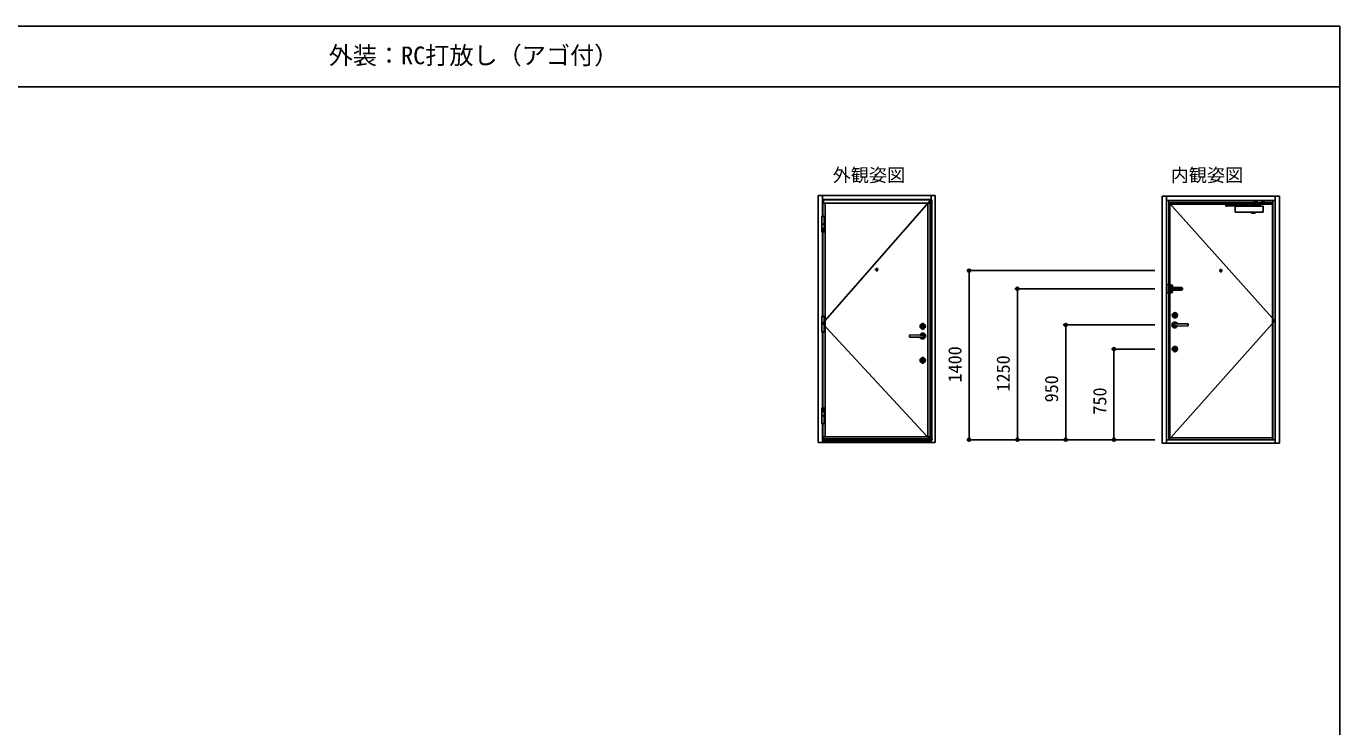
# Model space of a CAD drawing. Units: millimetres, scale not verified. Extents: x -438 to 438, y -339 to 336.
# Drawn here: x -107 to 438, y 21 to 311 of the extents above; entities that cross this region are included whole.
import ezdxf
from ezdxf.enums import TextEntityAlignment as Align

# ---------------------------------------------------------------- set-up
doc = ezdxf.new("R2010")
doc.units = ezdxf.units.MM
doc.header["$LTSCALE"] = 2
for name, color, linetype in [('0-1_USER1', 3, 'Continuous'), ('0-4_YKK_13', 4, 'Continuous'), ('0-5_YKK_A1', 4, 'Continuous'), ('0-6_YKK_D', 6, 'Continuous'), ('0-7_YKK_ZWAK', 7, 'Continuous')]:
    doc.layers.add(name, color=color, linetype=linetype)
doc.styles.add('ＭＳ ゴシック', font='')
doc.styles.get('ＭＳ ゴシック').set_extended_font_data('MS Gothic')

msp = doc.modelspace()

# ---------------------------------------------------------------- linework, layer by layer
at = {"layer": '0-4_YKK_13'}
for p, q in [((390.307, 236.986), (390.307, 236.786)), ((402.375, 237.036), (390.357, 237.036)), ((390.357, 236.736), (402.375, 236.736)), ((404.725, 237.545), (390.382, 237.548)), ((390.382, 237.548), (390.382, 237.323)), ((404.725, 237.32), (390.382, 237.323)), ((390.482, 237.561), (390.482, 237.641)), ((390.482, 237.641), (391.232, 237.641)), ((390.482, 237.561), (391.232, 237.561)), ((390.507, 237.036), (390.507, 237.311)), ((391.207, 237.311), (390.507, 237.311)), ((390.607, 237.706), (390.607, 237.731)), ((391.107, 237.706), (390.607, 237.706)), ((390.62, 237.548), (390.62, 237.561)), ((390.62, 237.311), (390.62, 237.323)), ((390.645, 237.641), (391.07, 237.641)), ((391.032, 236.661), (390.682, 236.661)), ((390.927, 237.641), (390.927, 237.706)), ((391.07, 237.641), (391.07, 237.706)), ((391.095, 237.548), (391.095, 237.561)), ((391.095, 237.311), (391.095, 237.32)), ((391.207, 237.036), (391.207, 237.311)), ((391.232, 237.561), (391.232, 237.641)), ((394.25, 236.663), (394.25, 234.113)), ((394.25, 236.663), (401.337, 236.663)), ((394.25, 236.605), (405.75, 236.605)), ((394.25, 234.171), (405.75, 234.171)), ((394.25, 234.113), (400.895, 234.113)), ((400.895, 233.713), (400.895, 234.171)), ((400.95, 236.661), (402.45, 236.661)), ((400.95, 236.661), (400.95, 236.605)), ((401.25, 237.116), (401.25, 237.036)), ((402.15, 237.116), (401.25, 237.116)), ((401.336, 236.661), (401.379, 236.736)), ((401.45, 237.321), (401.45, 237.116)), ((401.95, 237.166), (401.45, 237.166)), ((401.7, 237.321), (401.7, 237.216)), ((401.95, 237.321), (401.95, 237.116)), ((406.5, 238.963), (402, 238.963)), ((402, 238.783), (402, 238.963)), ((403.022, 238.783), (402, 238.783)), ((402.064, 236.661), (402.021, 236.736)), ((405.75, 236.663), (402.063, 236.663)), ((402.1, 238.783), (402.6, 238.783)), ((402.15, 237.116), (402.15, 237.036)), ((402.425, 236.786), (402.425, 236.986)), ((402.45, 236.661), (402.45, 236.605)), ((402.505, 233.713), (402.505, 234.171)), ((402.505, 234.113), (405.75, 234.113)), ((403.5, 237.833), (403.067, 238.754)), ((403.108, 238.848), (403.5, 238.013)), ((403.5, 237.833), (403.5, 238.013)), ((405, 238.013), (403.5, 238.013)), ((403.5, 237.833), (405, 237.833)), ((403.8, 238.013), (404.25, 238.013)), ((403.875, 237.308), (403.875, 237.228)), ((404.625, 237.308), (403.875, 237.308)), ((404.625, 237.228), (403.875, 237.228)), ((403.9, 237.833), (403.9, 237.558)), ((404.6, 237.558), (403.9, 237.558)), ((403.99, 237.558), (403.99, 237.545)), ((403.99, 237.32), (403.99, 237.308)), ((404, 237.163), (404.5, 237.163)), ((404.475, 238.088), (404.025, 238.088)), ((404.038, 237.228), (404.038, 237.163)), ((404.463, 237.228), (404.038, 237.228)), ((404.18, 237.228), (404.18, 237.163)), ((404.7, 238.013), (404.25, 238.013)), ((404.5, 237.163), (404.5, 237.138)), ((404.51, 237.558), (404.51, 237.545)), ((404.51, 237.32), (404.51, 237.308)), ((404.6, 237.833), (404.6, 237.558)), ((404.625, 237.308), (404.625, 237.228)), ((404.725, 237.545), (404.725, 237.32)), ((405.392, 238.848), (405, 238.013)), ((405, 237.833), (405.433, 238.754)), ((405, 237.833), (405, 238.013)), ((405.478, 238.783), (406.5, 238.783)), ((405.75, 236.663), (405.75, 234.113)), ((405.9, 238.783), (406.4, 238.783)), ((406.5, 238.783), (406.5, 238.963)), ((402.505, 233.713), (400.895, 233.713)), ((366.87, 203.088), (366.47, 203.088)), ((366.87, 201.538), (366.47, 201.538)), ((366.55, 203.688), (366.55, 201.238)), ((366.718, 203.688), (366.55, 203.688)), ((366.8, 203.316), (366.8, 201.608)), ((367.247, 202.663), (366.9, 202.663)), ((367.247, 202.263), (366.9, 202.263)), ((367.1, 203.812), (367.1, 201.113)), ((367.1, 203.138), (367.875, 203.138)), ((367.875, 201.788), (367.1, 201.788)), ((367.175, 203.388), (368.125, 203.388)), ((368.125, 201.538), (367.175, 201.538)), ((367.19, 202.463), (367.625, 202.463)), ((367.201, 203.1), (368.221, 203.1)), ((367.201, 203.1), (367.201, 202.925)), ((367.201, 202.925), (367.963, 202.925)), ((367.201, 202), (367.963, 202)), ((367.201, 201.825), (367.201, 202)), ((367.201, 201.825), (368.221, 201.825)), ((367.226, 202.463), (367.643, 202.463)), ((367.25, 202.925), (367.25, 202.895)), ((367.25, 202.895), (367.8, 202.895)), ((367.25, 201.825), (367.25, 201.788)), ((367.29, 202.485), (367.332, 202.485)), ((367.29, 202.44), (367.332, 202.44)), ((367.347, 203.1), (367.347, 202.925)), ((367.347, 202), (367.347, 201.825)), ((367.375, 202.08), (367.375, 202.03)), ((367.675, 202.08), (367.375, 202.08)), ((367.377, 202.573), (367.377, 202.53)), ((367.377, 202.352), (367.377, 202.395)), ((367.4, 202.238), (367.4, 202.688)), ((367.422, 202.573), (367.422, 202.53)), ((367.422, 202.352), (367.422, 202.395)), ((367.51, 202.485), (367.467, 202.485)), ((367.51, 202.44), (367.467, 202.44)), ((367.6, 203.763), (368.2, 203.763)), ((367.675, 202.895), (367.675, 202.845)), ((367.675, 202.08), (367.675, 202.03)), ((367.69, 203.763), (368.125, 203.763)), ((367.702, 203.1), (367.702, 202.925)), ((367.702, 202), (367.702, 201.825)), ((367.79, 203.785), (367.832, 203.785)), ((367.79, 203.74), (367.832, 203.74)), ((367.8, 202.925), (367.8, 202.895)), ((367.8, 202.03), (367.8, 202)), ((367.8, 201.825), (367.8, 201.788)), ((367.877, 203.873), (367.877, 203.83)), ((367.877, 203.652), (367.877, 203.695)), ((367.9, 204.063), (367.9, 203.463)), ((367.9, 203.538), (367.9, 203.988)), ((367.9, 203.113), (367.9, 203.1)), ((367.9, 202.925), (367.9, 202.838)), ((367.9, 202.088), (367.9, 202)), ((367.9, 201.825), (367.9, 201.813)), ((367.9, 201.463), (367.9, 200.863)), ((367.9, 200.938), (367.9, 201.388)), ((367.922, 203.873), (367.922, 203.83)), ((367.922, 203.652), (367.922, 203.695)), ((367.95, 202.788), (368.162, 202.788)), ((368.162, 202.138), (367.95, 202.138)), ((368.01, 203.785), (367.967, 203.785)), ((368.01, 203.74), (367.967, 203.74)), ((368.069, 202.881), (368.237, 202.713)), ((368.069, 202.044), (368.237, 202.213)), ((368.2, 203.812), (368.2, 203.1)), ((368.2, 202.75), (368.2, 202.175)), ((368.2, 201.825), (368.2, 201.113)), ((368.229, 203.1), (368.721, 203.015)), ((368.721, 201.91), (368.229, 201.826)), ((368.237, 202.713), (371.874, 202.725)), ((368.237, 202.213), (371.874, 202.2)), ((368.725, 203.014), (371.873, 203.025)), ((368.725, 201.911), (371.873, 201.9)), ((366.55, 201.238), (366.718, 201.238)), ((367.69, 201.163), (368.125, 201.163)), ((367.79, 201.185), (367.832, 201.185)), ((367.79, 201.14), (367.832, 201.14)), ((367.877, 201.273), (367.877, 201.23)), ((367.877, 201.052), (367.877, 201.095)), ((367.922, 201.273), (367.922, 201.23)), ((367.922, 201.052), (367.922, 201.095)), ((368.01, 201.185), (367.967, 201.185)), ((368.01, 201.14), (367.967, 201.14)), ((267.639, 139.85), (267.91, 139.85)), ((267.739, 139.75), (268.549, 139.75)), ((267.914, 140.15), (268.624, 140.15)), ((267.914, 140.15), (267.914, 139.85)), ((268.649, 140.125), (268.649, 139.85))]:
    msp.add_line(p, q, dxfattribs=at)
for points in [[(391.107, 237.706), (391.107, 237.731), (390.607, 237.731)], [(390.645, 237.641), (390.645, 237.706), (391.07, 237.706)], [(404, 237.163), (404, 237.138), (404.5, 237.138)], [(404.463, 237.228), (404.463, 237.163), (404.038, 237.163)], [(367.8, 202.03), (367.25, 202.03), (367.25, 202)], [(367.375, 202.895), (367.375, 202.845), (367.675, 202.845)]]:
    msp.add_lwpolyline(points, dxfattribs=at)
msp.add_lwpolyline([(366.55, 200.713), (365.75, 200.713), (365.75, 204.213), (366.55, 204.213)], close=True, dxfattribs=at)
for centre in [(367.4, 202.463), (367.9, 203.763), (367.9, 201.163)]:
    msp.add_circle(centre, 0.2, dxfattribs=at)
for centre, radius, start, end in [((390.357, 236.986), 0.05, 90, 180), ((390.357, 236.786), 0.05, 180, 270), ((390.857, 237.555), 0.305, 35.051, 144.949), ((390.682, 236.736), 0.075, 180, 270), ((391.032, 236.736), 0.075, 270, 0), ((401.575, 237.347), 0.181, 226.397, 313.603), ((401.825, 237.347), 0.181, 226.397, 313.603), ((402.35, 239.274), 0.551, 243.008, 296.992), ((402.375, 236.986), 0.05, 0, 90), ((402.375, 236.786), 0.05, 270, 0), ((402.927, 238.763), 0.2, 25.165, 90), ((403.25, 239.274), 0.551, 243.008, 250.617), ((403.022, 238.733), 0.05, 25.165, 90), ((404.025, 238.013), 0.075, 90, 180), ((404.25, 237.313), 0.305, 215.051, 324.949), ((404.475, 238.013), 0.075, 0, 90), ((405.573, 238.763), 0.2, 90, 154.835), ((405.478, 238.733), 0.05, 90, 154.835), ((405.25, 239.274), 0.551, 289.383, 296.992), ((406.15, 239.274), 0.551, 243.008, 296.992), ((366.718, 203.613), 0.075, 2.785, 90), ((366.718, 201.313), 0.075, 270, 357.215), ((360.55, 203.313), 6.25, 0, 2.785), ((360.55, 201.613), 6.25, 357.215, 0), ((366.9, 202.763), 0.1, 180, 270), ((366.9, 202.163), 0.1, 90, 180), ((367.3, 203.812), 0.2, 129.521, 180), ((367.175, 203.313), 0.075, 90, 180), ((367.175, 201.613), 0.075, 180, 270), ((367.65, 203.388), 0.75, 50.479, 129.521), ((367.247, 202.763), 0.1, 270, 333.256), ((367.247, 202.163), 0.1, 26.744, 90), ((367.4, 202.463), 0.113, 168.463, 191.537), ((367.332, 202.53), 0.045, 270, 0), ((367.332, 202.395), 0.045, 0, 90), ((367.471, 202.65), 0.15, 32.392, 153.256), ((367.471, 202.275), 0.15, 206.744, 327.607), ((367.4, 202.463), 0.113, 78.463, 101.537), ((367.4, 202.463), 0.113, 258.463, 281.537), ((367.467, 202.53), 0.045, 180, 270), ((367.467, 202.395), 0.045, 90, 180), ((367.4, 202.463), 0.113, 348.463, 11.537), ((367.175, 202.463), 0.5, 327.608, 32.392), ((367.9, 203.763), 0.113, 168.463, 191.537), ((367.832, 203.83), 0.045, 270, 0), ((367.832, 203.695), 0.045, 0, 90), ((367.875, 203.113), 0.025, 359.937, 90), ((367.875, 201.813), 0.025, 270, 0.063), ((367.9, 203.763), 0.113, 78.463, 101.537), ((367.9, 203.763), 0.113, 258.463, 281.537), ((367.95, 202.838), 0.05, 180, 270), ((367.95, 202.088), 0.05, 90, 180), ((367.967, 203.83), 0.045, 180, 270), ((367.967, 203.695), 0.045, 90, 180), ((367.963, 202.775), 0.15, 45, 90), ((367.963, 202.15), 0.15, 270, 315), ((367.9, 203.763), 0.113, 348.463, 11.537), ((368.125, 203.313), 0.075, 0, 90), ((368.125, 201.613), 0.075, 270, 0), ((368, 203.812), 0.2, 0, 50.479), ((368.221, 201.875), 0.05, 270, 279.736), ((368.729, 201.861), 0.05, 89.804, 99.736), ((371.875, 202.463), 0.562, 269.804, 90.196), ((371.875, 202.463), 0.263, 269.804, 90.196), ((367.3, 201.113), 0.2, 180, 230.479), ((367.65, 201.538), 0.75, 230.479, 309.521), ((367.9, 201.163), 0.113, 168.463, 191.537), ((367.9, 201.163), 0.1, 90, 180), ((367.9, 201.163), 0.1, 90, 180), ((367.9, 201.163), 0.1, 90, 180), ((367.9, 201.163), 0.1, 90, 180), ((367.9, 201.163), 0.1, 180, 270), ((367.9, 201.163), 0.1, 180, 270), ((367.9, 201.163), 0.1, 180, 270), ((367.9, 201.163), 0.1, 180, 270), ((367.832, 201.23), 0.045, 270, 0), ((367.832, 201.095), 0.045, 0, 90), ((367.9, 201.163), 0.113, 78.463, 101.537), ((367.9, 201.163), 0.113, 258.463, 281.537), ((367.9, 201.163), 0.1, 0, 90), ((367.9, 201.163), 0.1, 0, 90), ((367.9, 201.163), 0.1, 0, 90), ((367.9, 201.163), 0.1, 0, 90), ((367.9, 201.163), 0.1, 270, 0), ((367.9, 201.163), 0.1, 270, 0), ((367.9, 201.163), 0.1, 270, 0), ((367.9, 201.163), 0.1, 270, 0), ((367.967, 201.23), 0.045, 180, 270), ((367.967, 201.095), 0.045, 90, 180), ((367.9, 201.163), 0.113, 348.463, 11.537), ((368, 201.113), 0.2, 309.521, 0), ((267.739, 139.85), 0.1, 180, 270), ((268.549, 139.85), 0.1, 270, 0), ((268.624, 140.125), 0.025, 0, 90)]:
    msp.add_arc(centre, radius, start, end, dxfattribs=at)
at = {"layer": '0-5_YKK_A1'}
for p, q in [((221.499, 241.1), (221.499, 138.85)), ((221.499, 241.1), (269.999, 241.1)), ((223.249, 241.1), (223.249, 232.5)), ((268.249, 239.2), (268.249, 241.1)), ((268.249, 239.2), (268.249, 241.1)), ((269.999, 241.1), (269.999, 138.85)), ((412.5, 240.713), (364, 240.713)), ((364, 240.713), (364, 138.463)), ((365.75, 238.813), (365.75, 240.713)), ((365.75, 240.713), (365.75, 138.463)), ((410.75, 240.713), (410.75, 138.463)), ((412.5, 240.713), (412.5, 138.463)), ((268.249, 239.35), (223.249, 239.35)), ((223.249, 188.1), (268.249, 239.35)), ((223.399, 232.5), (223.399, 239.2)), ((268.549, 239.2), (223.399, 239.2)), ((223.749, 237.9), (223.749, 239.2)), ((267.649, 237.9), (223.749, 237.9)), ((224.399, 141.15), (224.399, 237.9)), ((266.899, 237.9), (266.899, 141.15)), ((267.649, 239.2), (267.649, 237.9)), ((267.924, 239.2), (267.924, 140.15)), ((268.549, 239.2), (268.549, 140.15)), ((365.75, 238.963), (410.75, 238.963)), ((366.75, 238.963), (366.75, 139.963)), ((366.75, 238.213), (403.321, 238.213)), ((366.75, 238.213), (410.6, 189.113)), ((366.75, 237.513), (390.382, 237.513)), ((367.1, 237.513), (367.1, 140.763)), ((404.725, 237.513), (409.75, 237.513)), ((405.179, 238.213), (409.75, 238.213)), ((409.6, 140.763), (409.6, 237.513)), ((409.75, 238.963), (409.75, 139.963)), ((222.999, 226.025), (222.999, 232.375)), ((222.999, 232.375), (223.899, 232.375)), ((223.899, 229.2), (222.999, 229.2)), ((223.049, 232.5), (223.049, 232.375)), ((223.049, 232.5), (223.849, 232.5)), ((223.849, 232.5), (223.849, 232.375)), ((223.899, 226.025), (223.899, 232.375)), ((223.899, 226.025), (222.999, 226.025)), ((223.049, 226.025), (223.049, 225.9)), ((223.849, 225.9), (223.049, 225.9)), ((223.249, 227.65), (223.249, 191.075)), ((223.399, 191.075), (223.399, 225.9)), ((223.849, 226.025), (223.849, 225.9)), ((245.749, 210.35), (244.999, 210.35)), ((245.749, 210.35), (245.749, 211.1)), ((245.749, 210.35), (246.499, 210.35)), ((245.749, 210.35), (245.749, 209.6)), ((388.25, 209.963), (387.5, 209.963)), ((388.25, 209.963), (388.25, 210.713)), ((388.25, 209.963), (389, 209.963)), ((388.25, 209.963), (388.25, 209.213)), ((222.999, 184.6), (222.999, 190.95)), ((223.899, 190.95), (222.999, 190.95)), ((223.049, 191.075), (223.049, 190.95)), ((223.049, 191.075), (223.849, 191.075)), ((223.849, 191.075), (223.849, 190.95)), ((223.899, 190.95), (223.899, 184.6)), ((369.15, 192.334), (369.15, 190.591)), ((369.3, 192.334), (369.3, 190.591)), ((223.899, 187.775), (222.999, 187.775)), ((223.249, 188.1), (268.249, 139.475)), ((266.074, 186.85), (263.474, 186.85)), ((264.556, 186.834), (264.629, 186.793)), ((264.586, 186.903), (264.656, 186.863)), ((264.629, 186.793), (264.706, 186.793)), ((264.656, 186.863), (264.69, 186.863)), ((264.706, 186.793), (264.741, 186.853)), ((264.741, 186.853), (264.807, 186.853)), ((264.774, 185.4), (264.774, 188.3)), ((264.807, 186.853), (264.841, 186.793)), ((264.829, 186.913), (264.858, 186.863)), ((264.841, 186.793), (264.919, 186.793)), ((264.858, 186.863), (264.892, 186.863)), ((264.892, 186.863), (264.961, 186.903)), ((264.919, 186.793), (264.991, 186.834)), ((264.961, 186.903), (264.991, 186.903)), ((264.991, 186.834), (264.991, 186.903)), ((366.75, 139.963), (410.6, 189.113)), ((371.725, 187.928), (368.799, 187.725)), ((371.725, 186.997), (368.799, 187.2)), ((369.225, 187.963), (374.626, 187.888)), ((374.626, 187.037), (369.225, 186.963)), ((374.675, 187.838), (374.675, 187.087)), ((223.899, 184.6), (222.999, 184.6)), ((223.049, 184.6), (223.049, 184.475)), ((223.849, 184.475), (223.049, 184.475)), ((223.249, 184.475), (223.249, 151.4)), ((223.399, 153.15), (223.399, 184.475)), ((223.849, 184.6), (223.849, 184.475)), ((259.324, 183.226), (259.324, 182.474)), ((264.774, 183.35), (259.373, 183.276)), ((259.373, 182.424), (264.774, 182.35)), ((262.274, 183.316), (265.2, 183.113)), ((262.274, 182.384), (265.2, 182.588)), ((264.774, 171.395), (264.774, 174.295)), ((369.15, 178.334), (369.15, 176.591)), ((369.3, 178.334), (369.3, 176.591)), ((266.074, 172.845), (263.474, 172.845)), ((264.556, 172.83), (264.629, 172.788)), ((264.586, 172.898), (264.656, 172.858)), ((264.629, 172.788), (264.706, 172.788)), ((264.656, 172.858), (264.69, 172.858)), ((264.706, 172.788), (264.741, 172.848)), ((264.741, 172.848), (264.807, 172.848)), ((264.807, 172.848), (264.841, 172.788)), ((264.829, 172.908), (264.858, 172.858)), ((264.841, 172.788), (264.919, 172.788)), ((264.858, 172.858), (264.892, 172.858)), ((264.892, 172.858), (264.961, 172.898)), ((264.919, 172.788), (264.991, 172.83)), ((264.961, 172.898), (264.991, 172.898)), ((264.991, 172.83), (264.991, 172.898)), ((222.999, 146.675), (222.999, 153.025)), ((223.899, 153.025), (222.999, 153.025)), ((223.049, 153.15), (223.049, 153.025)), ((223.049, 153.15), (223.849, 153.15)), ((223.849, 153.15), (223.849, 153.025)), ((223.899, 153.025), (223.899, 146.675)), ((223.899, 149.85), (222.999, 149.85)), ((223.899, 146.675), (222.999, 146.675)), ((223.049, 146.675), (223.049, 146.55)), ((223.849, 146.55), (223.049, 146.55)), ((223.249, 146.55), (223.249, 138.85)), ((223.399, 139.85), (223.399, 146.55)), ((223.849, 146.675), (223.849, 146.55)), ((221.499, 138.85), (269.999, 138.85)), ((223.249, 140.35), (223.399, 140.35)), ((223.249, 140.35), (268.249, 140.35)), ((223.249, 139.475), (268.249, 139.475)), ((223.399, 139.85), (267.639, 139.85)), ((223.749, 139.85), (223.749, 141.15)), ((223.749, 141.15), (267.649, 141.15)), ((267.649, 141.15), (267.649, 139.85)), ((267.914, 139.85), (268.549, 139.85)), ((267.924, 140.15), (267.924, 139.85)), ((268.249, 140.35), (268.249, 139.85)), ((268.249, 138.85), (268.249, 139.85)), ((268.549, 140.15), (268.549, 139.85)), ((412.5, 138.463), (364, 138.463)), ((410.75, 139.963), (365.75, 139.963)), ((365.75, 138.463), (365.75, 139.363)), ((409.75, 140.763), (366.75, 140.763)), ((380.2, 139.963), (375.2, 139.963)), ((387.7, 139.963), (375.2, 139.963))]:
    msp.add_line(p, q, dxfattribs=at)
for points in [[(264.556, 186.834), (264.556, 186.903), (264.586, 186.903)], [(264.69, 186.863), (264.719, 186.913), (264.829, 186.913)], [(264.556, 172.83), (264.556, 172.898), (264.586, 172.898)], [(264.69, 172.858), (264.719, 172.908), (264.829, 172.908)]]:
    msp.add_lwpolyline(points, dxfattribs=at)
for centre, radius in [((245.749, 210.35), 0.375), ((245.749, 210.35), 0.3), ((388.25, 209.963), 0.375), ((388.25, 209.963), 0.3), ((369.225, 191.463), 1.1), ((369.225, 191.463), 0.875), ((264.774, 186.85), 1.1), ((264.774, 186.85), 0.85), ((264.774, 186.85), 0.75), ((264.774, 186.85), 0.318), ((264.774, 186.85), 0.28), ((369.225, 177.463), 1.1), ((369.225, 177.463), 0.875), ((264.774, 172.845), 1.1), ((264.774, 172.845), 0.85), ((264.774, 172.845), 0.75), ((264.774, 172.845), 0.318), ((264.774, 172.845), 0.28)]:
    msp.add_circle(centre, radius, dxfattribs=at)
for centre, radius, start, end in [((369.225, 191.463), 0.375, 101.53696, 258.46303), ((369.225, 191.463), 0.375, 281.53696, 78.46303), ((264.774, 186.85), 0.138, 9.44209, 170.55791), ((264.774, 186.85), 0.138, 204.71985, 335.28015), ((369.225, 187.463), 1.2, 23.832, 336.166), ((369.225, 187.463), 0.6, 55.646, 304.354), ((369.225, 187.463), 0.5, 148.332, 211.668), ((340.836, 222.982), 45, 308.42, 308.849), ((340.836, 151.944), 45, 51.151, 51.58), ((369.225, 187.463), 0.5, 90, 108.936), ((369.225, 187.463), 0.5, 251.064, 270), ((374.625, 187.838), 0.05, 0.017, 89.21), ((374.625, 187.087), 0.05, 270.866, 359.932), ((259.374, 183.226), 0.05, 90.79, 179.983), ((259.374, 182.474), 0.05, 180.068, 269.134), ((264.774, 182.85), 1.2, 203.834, 156.168), ((264.774, 182.85), 0.6, 235.646, 124.354), ((264.774, 182.85), 0.5, 71.064, 90), ((264.774, 182.85), 0.5, 270, 288.936), ((293.163, 218.369), 45, 231.151, 231.58), ((293.163, 147.331), 45, 128.42, 128.849), ((264.774, 182.85), 0.5, 328.332, 31.668), ((369.225, 177.463), 0.375, 101.53696, 258.46303), ((369.225, 177.463), 0.375, 281.53696, 78.46303), ((264.774, 172.845), 0.138, 9.44209, 170.55791), ((264.774, 172.845), 0.138, 204.71985, 335.28015)]:
    msp.add_arc(centre, radius, start, end, dxfattribs=at)
at = {"layer": '0-6_YKK_D'}
for p, q in [((360.95, 209.963), (283, 209.963)), ((284, 209.963), (284, 139.963)), ((360.95, 202.463), (303, 202.463)), ((304, 139.963), (304, 202.463)), ((360.95, 187.463), (323, 187.463)), ((324, 187.463), (324, 139.963)), ((360.95, 177.463), (343, 177.463)), ((344, 177.463), (344, 139.963)), ((360.95, 139.963), (283, 139.963)), ((360.95, 139.963), (303, 139.963)), ((360.95, 139.963), (323, 139.963)), ((360.95, 139.963), (343, 139.963))]:
    msp.add_line(p, q, dxfattribs=at)
for centre in [(284, 209.963), (304, 202.463), (324, 187.463), (344, 177.463), (284, 139.963), (304, 139.963), (324, 139.963), (344, 139.963)]:
    msp.add_circle(centre, 0.637, dxfattribs=at)
at = {"layer": '0-7_YKK_ZWAK'}
for p, q in [((437.5, 311.1), (-437.5, 311.1)), ((437.5, 286.1), (-437.5, 286.1))]:
    msp.add_line(p, q, dxfattribs=at)
msp.add_lwpolyline([(-437.5, -338.9), (437.5, -338.9), (437.5, 311.1)], dxfattribs=at)

# ---------------------------------------------------------------- texts
at = {"layer": '0-1_USER1', "style": 'ＭＳ ゴシック'}
for s, height, p in [('外装：RC打放し（アゴ付）', 7.331, (18.761, 293.185)), ('外観姿図', 5.499, (227.5, 245.1)), ('内観姿図', 5.499, (367.5, 245.1))]:
    msp.add_text(s, height=height, dxfattribs=at).set_placement(p, align=Align.BOTTOM_LEFT)
at = {"layer": '0-6_YKK_D', "style": 'ＭＳ ゴシック'}
for s, p in [('1400', (282.5, 163.67)), ('1250', (302.5, 159.92)), ('950', (322.5, 155.424)), ('750', (342.5, 150.36))]:
    msp.add_text(s, height=5.499, rotation=90, dxfattribs=at).set_placement(p, align=Align.BOTTOM_LEFT)

doc.saveas('drawing.dxf')
